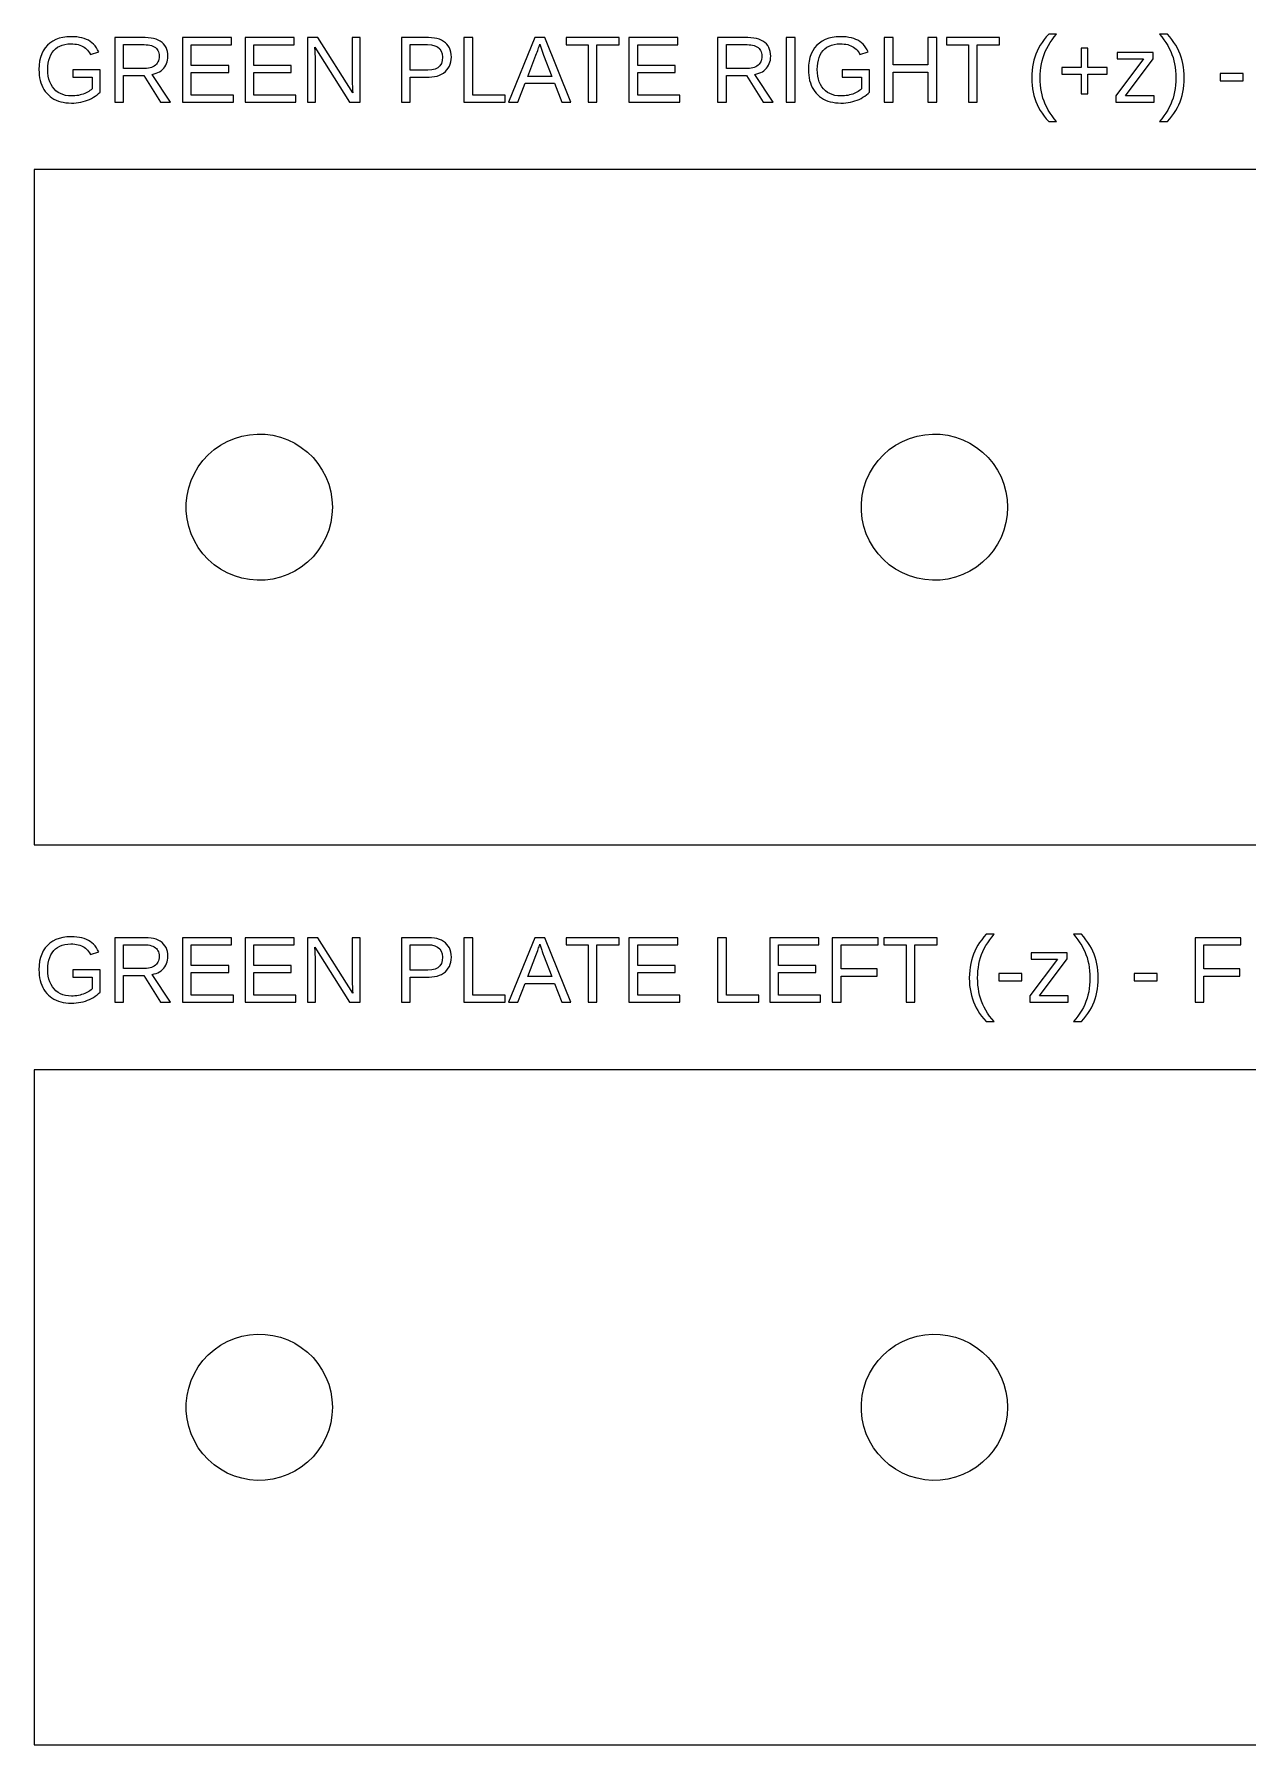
# Model space of a CAD drawing. Extents: x 5 to 265, y -110 to 42.
# Drawn here: x 5 to 112.8, y -110 to 42 of the extents above; entities that cross this region are included whole.
import ezdxf

# ---------------------------------------------------------------- set-up
doc = ezdxf.new("R2010")
doc.units = 0
doc.layers.get('0').update_dxf_attribs({"linetype": 'CONTINUOUS'})

msp = doc.modelspace()

# ---------------------------------------------------------------- linework, layer by layer
for points in [[(8.5265, 35.9238), (8.74052, 35.9394), (8.94997, 35.9653), (9.15486, 36.0017), (9.35517, 36.0484), (9.55092, 36.1055), (9.7421, 36.1729), (9.92682, 36.2498), (10.1032, 36.3353), (10.2711, 36.4294), (10.4307, 36.532), (10.5818, 36.6431), (10.7246, 36.7628), (10.859, 36.8911), (10.859, 38.8685), (8.42996, 38.8685), (8.42996, 38.2175), (10.1429, 38.2175), (10.1429, 37.184), (10.0531, 37.1028), (9.95574, 37.0266), (9.85082, 36.9553), (9.73835, 36.8891), (9.61832, 36.8278), (9.49073, 36.7715), (9.35558, 36.7202), (9.21513, 36.6748), (9.07162, 36.6365), (8.92502, 36.6051), (8.77536, 36.5807), (8.62262, 36.5632), (8.46681, 36.5528), (8.30792, 36.5493), (8.03531, 36.5621), (7.78013, 36.6006), (7.54239, 36.6648), (7.32209, 36.7546), (7.11922, 36.87), (6.93379, 37.0111), (6.7658, 37.1779), (6.61792, 37.3669), (6.49279, 37.5745), (6.39041, 37.8008), (6.31078, 38.0458), (6.2539, 38.3095), (6.21978, 38.5919), (6.2084, 38.8929), (6.21911, 39.1944), (6.25125, 39.476), (6.30481, 39.7375), (6.37979, 39.979), (6.4762, 40.2005), (6.59403, 40.4019), (6.73328, 40.5834), (6.89279, 40.7426), (7.07141, 40.8774), (7.26911, 40.9876), (7.48592, 41.0733), (7.72182, 41.1346), (7.97682, 41.1713), (8.25092, 41.1836), (8.42916, 41.179), (8.59885, 41.1653), (8.75999, 41.1425), (8.91257, 41.1105), (9.05659, 41.0694), (9.19206, 41.0192), (9.31898, 40.9598), (9.43784, 40.8905), (9.54915, 40.8103), (9.6529, 40.7194), (9.7491, 40.6177), (9.83774, 40.5052), (9.91883, 40.3819), (9.99236, 40.2478), (10.7329, 40.4675), (10.6355, 40.6619), (10.527, 40.8405), (10.4073, 41.0033), (10.2765, 41.1504), (10.1346, 41.2817), (9.98157, 41.3972), (9.8174, 41.4969), (9.64036, 41.5822), (9.44871, 41.6543), (9.24245, 41.7134), (9.02157, 41.7593), (8.78608, 41.7921), (8.53598, 41.8118), (8.27126, 41.8183), (7.89653, 41.8027), (7.54654, 41.7559), (7.22129, 41.6778), (6.92078, 41.5685), (6.64502, 41.428), (6.394, 41.2563), (6.16772, 41.0534), (5.96911, 40.822), (5.80105, 40.5648), (5.66355, 40.2819), (5.5566, 39.9733), (5.48021, 39.6389), (5.43438, 39.2788), (5.4191, 38.8929), (5.42612, 38.6374), (5.44717, 38.3915), (5.48225, 38.1554), (5.53136, 37.929), (5.59451, 37.7123), (5.67169, 37.5054), (5.7629, 37.3081), (5.8674, 37.1222), (5.98443, 36.9491), (6.11401, 36.7888), (6.25612, 36.6415), (6.41078, 36.507), (6.57797, 36.3854), (6.7577, 36.2767), (6.94877, 36.1817), (7.14996, 36.1013), (7.36129, 36.0355), (7.58275, 35.9844), (7.81434, 35.9479), (8.05607, 35.9259), (8.30792, 35.9186)], [(12.9426, 38.3802), (14.7288, 38.3802), (16.218, 36), (17.1131, 36), (15.4856, 38.4697), (15.667, 38.5088), (15.8368, 38.5611), (15.9951, 38.6264), (16.1419, 38.7049), (16.2771, 38.7965), (16.4008, 38.9012), (16.5129, 39.019), (16.6117, 39.1476), (16.6953, 39.2844), (16.7637, 39.4295), (16.8168, 39.583), (16.8548, 39.7447), (16.8776, 39.9148), (16.8852, 40.0931), (16.8745, 40.3071), (16.8422, 40.5072), (16.7884, 40.6934), (16.7132, 40.8657), (16.6164, 41.0242), (16.4981, 41.1688), (16.3583, 41.2996), (16.1988, 41.4145), (16.0212, 41.5118), (15.8256, 41.5914), (15.612, 41.6533), (15.3804, 41.6975), (15.1307, 41.724), (14.863, 41.7329), (12.1655, 41.7329), (12.1655, 36), (12.9426, 36)], [(12.9426, 41.1104), (14.7858, 41.1104), (14.9622, 41.105), (15.1264, 41.089), (15.2783, 41.0622), (15.4181, 41.0247), (15.5457, 40.9765), (15.6611, 40.9176), (15.7642, 40.8479), (15.8544, 40.7681), (15.9307, 40.6785), (15.9931, 40.5793), (16.0416, 40.4703), (16.0763, 40.3516), (16.0971, 40.2232), (16.104, 40.085), (16.0972, 39.9421), (16.0766, 39.8085), (16.0424, 39.6844), (15.9944, 39.5696), (15.9327, 39.4641), (15.8574, 39.3681), (15.7683, 39.2815), (15.6667, 39.2054), (15.5538, 39.141), (15.4294, 39.0883), (15.2937, 39.0473), (15.1466, 39.018), (14.9881, 39.0005), (14.8183, 38.9946), (12.9426, 38.9946)], [(22.6998, 36.6347), (18.9607, 36.6347), (18.9607, 38.6325), (22.2889, 38.6325), (22.2889, 39.2591), (18.9607, 39.2591), (18.9607, 41.0981), (22.533, 41.0981), (22.533, 41.7329), (18.1836, 41.7329), (18.1836, 36), (22.6998, 36)], [(28.2581, 36.6347), (24.519, 36.6347), (24.519, 38.6325), (27.8472, 38.6325), (27.8472, 39.2591), (24.519, 39.2591), (24.519, 41.0981), (28.0913, 41.0981), (28.0913, 41.7329), (23.7418, 41.7329), (23.7418, 36), (28.2581, 36)], [(29.9918, 39.8084), (29.9715, 40.4878), (29.9511, 40.8825), (33.0189, 36), (33.9547, 36), (33.9547, 41.7329), (33.2549, 41.7329), (33.2549, 37.9733), (33.2559, 37.8621), (33.2589, 37.7329), (33.2639, 37.5857), (33.2708, 37.4207), (33.2798, 37.2376), (33.2908, 37.0367), (33.3037, 36.8178), (30.2034, 41.7329), (29.3001, 41.7329), (29.3001, 36), (29.9918, 36)], [(38.4106, 38.2337), (40.095, 38.2337), (40.3477, 38.2435), (40.5848, 38.2729), (40.8063, 38.3219), (41.0124, 38.3905), (41.2029, 38.4787), (41.3779, 38.5865), (41.5374, 38.7139), (41.6782, 38.8578), (41.7974, 39.0154), (41.895, 39.1867), (41.9708, 39.3715), (42.025, 39.5699), (42.0575, 39.782), (42.0684, 40.0077), (42.0576, 40.235), (42.0252, 40.4471), (41.9712, 40.6442), (41.8956, 40.8261), (41.7985, 40.9929), (41.6797, 41.1446), (41.5394, 41.2812), (41.3794, 41.401), (41.2016, 41.5024), (41.0061, 41.5854), (40.7928, 41.6499), (40.5617, 41.696), (40.3128, 41.7237), (40.0462, 41.7329), (37.6335, 41.7329), (37.6335, 36), (38.4106, 36)], [(38.4106, 41.1104), (39.9526, 41.1104), (40.3067, 41.0877), (40.6063, 41.0197), (40.8514, 40.9064), (41.042, 40.7477), (41.1782, 40.5437), (41.2599, 40.2943), (41.2872, 39.9996), (41.2606, 39.6941), (41.1809, 39.4356), (41.048, 39.2241), (40.862, 39.0596), (40.6229, 38.9421), (40.3306, 38.8716), (39.9852, 38.8481), (38.4106, 38.8481)], [(46.8658, 36.6347), (43.9689, 36.6347), (43.9689, 41.7329), (43.1917, 41.7329), (43.1917, 36), (46.8658, 36)], [(48.6238, 37.6763), (51.2359, 37.6763), (51.891, 36), (52.6844, 36), (50.3815, 41.7329), (49.4985, 41.7329), (47.159, 36), (47.9646, 36)], [(49.5921, 40.1664), (49.6471, 40.3136), (49.6981, 40.453), (49.7451, 40.5847), (49.7881, 40.7085), (49.8271, 40.8245), (49.8621, 40.9327), (49.8932, 41.033), (49.9299, 41.147), (50.0397, 40.8092), (50.0723, 40.7096), (50.1048, 40.613), (50.1373, 40.5193), (50.1699, 40.4286), (50.2024, 40.341), (50.235, 40.2563), (50.2675, 40.1746), (51.004, 38.2826), (48.8598, 38.2826)], [(55.012, 41.0981), (56.9813, 41.0981), (56.9813, 41.7329), (52.2697, 41.7329), (52.2697, 41.0981), (54.239, 41.0981), (54.239, 36), (55.012, 36)], [(62.3727, 36.6347), (58.6336, 36.6347), (58.6336, 38.6325), (61.9618, 38.6325), (61.9618, 39.2591), (58.6336, 39.2591), (58.6336, 41.0981), (62.2059, 41.0981), (62.2059, 41.7329), (57.8565, 41.7329), (57.8565, 36), (62.3727, 36)], [(66.5071, 38.3802), (68.2933, 38.3802), (69.7825, 36), (70.6776, 36), (69.0501, 38.4697), (69.2315, 38.5088), (69.4013, 38.5611), (69.5596, 38.6264), (69.7064, 38.7049), (69.8416, 38.7965), (69.9653, 38.9012), (70.0774, 39.019), (70.1762, 39.1476), (70.2598, 39.2844), (70.3282, 39.4295), (70.3814, 39.583), (70.4193, 39.7447), (70.4421, 39.9148), (70.4497, 40.0931), (70.439, 40.3071), (70.4067, 40.5072), (70.353, 40.6934), (70.2777, 40.8657), (70.1809, 41.0242), (70.0626, 41.1688), (69.9228, 41.2996), (69.7633, 41.4145), (69.5857, 41.5118), (69.3901, 41.5914), (69.1765, 41.6533), (68.9449, 41.6975), (68.6952, 41.724), (68.4276, 41.7329), (65.73, 41.7329), (65.73, 36), (66.5071, 36)], [(66.5071, 41.1104), (68.3503, 41.1104), (68.5267, 41.105), (68.6909, 41.089), (68.8429, 41.0622), (68.9826, 41.0247), (69.1102, 40.9765), (69.2256, 40.9176), (69.3288, 40.8479), (69.4189, 40.7681), (69.4952, 40.6785), (69.5576, 40.5793), (69.6061, 40.4703), (69.6408, 40.3516), (69.6616, 40.2232), (69.6685, 40.085), (69.6617, 39.9421), (69.6411, 39.8085), (69.6069, 39.6844), (69.5589, 39.5696), (69.4973, 39.4641), (69.4219, 39.3681), (69.3328, 39.2815), (69.2313, 39.2054), (69.1183, 39.141), (68.9939, 39.0883), (68.8582, 39.0473), (68.7111, 39.018), (68.5527, 39.0005), (68.3828, 38.9946), (66.5071, 38.9946)], [(72.6106, 41.7329), (71.8335, 41.7329), (71.8335, 36), (72.6106, 36)], [(76.9063, 35.9238), (77.1203, 35.9394), (77.3298, 35.9653), (77.5346, 36.0017), (77.735, 36.0484), (77.9307, 36.1055), (78.1219, 36.1729), (78.3066, 36.2498), (78.4829, 36.3353), (78.6509, 36.4294), (78.8104, 36.532), (78.9616, 36.6431), (79.1044, 36.7628), (79.2388, 36.8911), (79.2388, 38.8685), (76.8097, 38.8685), (76.8097, 38.2175), (78.5227, 38.2175), (78.5227, 37.184), (78.4329, 37.1028), (78.3355, 37.0266), (78.2306, 36.9553), (78.1181, 36.8891), (77.9981, 36.8278), (77.8705, 36.7715), (77.7354, 36.7202), (77.5949, 36.6748), (77.4514, 36.6365), (77.3048, 36.6051), (77.1551, 36.5807), (77.0024, 36.5632), (76.8466, 36.5528), (76.6877, 36.5493), (76.4151, 36.5621), (76.1599, 36.6006), (75.9222, 36.6648), (75.7019, 36.7546), (75.499, 36.87), (75.3136, 37.0111), (75.1456, 37.1779), (74.9977, 37.3669), (74.8726, 37.5745), (74.7702, 37.8008), (74.6906, 38.0458), (74.6337, 38.3095), (74.5996, 38.5919), (74.5882, 38.8929), (74.5989, 39.1944), (74.631, 39.476), (74.6846, 39.7375), (74.7596, 39.979), (74.856, 40.2005), (74.9738, 40.4019), (75.1131, 40.5834), (75.2726, 40.7426), (75.4512, 40.8774), (75.6489, 40.9876), (75.8657, 41.0733), (76.1016, 41.1346), (76.3566, 41.1713), (76.6307, 41.1836), (76.8089, 41.179), (76.9786, 41.1653), (77.1398, 41.1425), (77.2923, 41.1105), (77.4364, 41.0694), (77.5718, 41.0192), (77.6988, 40.9598), (77.8176, 40.8905), (77.9289, 40.8103), (78.0327, 40.7194), (78.1289, 40.6177), (78.2175, 40.5052), (78.2986, 40.3819), (78.3721, 40.2478), (79.1127, 40.4675), (79.0153, 40.6619), (78.9067, 40.8405), (78.7871, 41.0033), (78.6563, 41.1504), (78.5144, 41.2817), (78.3613, 41.3972), (78.1972, 41.4969), (78.0201, 41.5822), (77.8285, 41.6543), (77.6222, 41.7134), (77.4013, 41.7593), (77.1659, 41.7921), (76.9158, 41.8118), (76.651, 41.8183), (76.2763, 41.8027), (75.9263, 41.7559), (75.6011, 41.6778), (75.3006, 41.5685), (75.0248, 41.428), (74.7738, 41.2563), (74.5475, 41.0534), (74.3489, 40.822), (74.1808, 40.5648), (74.0433, 40.2819), (73.9364, 39.9733), (73.86, 39.6389), (73.8142, 39.2788), (73.7989, 38.8929), (73.8059, 38.6374), (73.8269, 38.3915), (73.862, 38.1554), (73.9111, 37.929), (73.9743, 37.7123), (74.0515, 37.5054), (74.1427, 37.3081), (74.2472, 37.1222), (74.3642, 36.9491), (74.4938, 36.7888), (74.6359, 36.6415), (74.7906, 36.507), (74.9577, 36.3854), (75.1375, 36.2767), (75.3285, 36.1817), (75.5297, 36.1013), (75.7411, 36.0355), (75.9625, 35.9844), (76.1941, 35.9479), (76.4358, 35.9259), (76.6877, 35.9186)], [(81.3224, 38.6569), (84.4228, 38.6569), (84.4228, 36), (85.1999, 36), (85.1999, 41.7329), (84.4228, 41.7329), (84.4228, 39.3079), (81.3224, 39.3079), (81.3224, 41.7329), (80.5453, 41.7329), (80.5453, 36), (81.3224, 36)], [(88.8093, 41.0981), (90.7785, 41.0981), (90.7785, 41.7329), (86.0669, 41.7329), (86.0669, 41.0981), (88.0362, 41.0981), (88.0362, 36), (88.8093, 36)], [(95.6497, 34.5219), (95.4555, 34.7727), (95.2784, 35.0271), (95.1182, 35.2852), (94.9751, 35.5469), (94.849, 35.8123), (94.74, 36.0814), (94.6466, 36.3559), (94.5676, 36.6377), (94.5029, 36.9269), (94.4526, 37.2233), (94.4167, 37.527), (94.3952, 37.8381), (94.388, 38.1565), (94.3953, 38.476), (94.4171, 38.7882), (94.4534, 39.0931), (94.5042, 39.3907), (94.5696, 39.681), (94.6495, 39.964), (94.744, 40.2397), (94.854, 40.5095), (94.9805, 40.7751), (95.1235, 41.0363), (95.2831, 41.2932), (95.4591, 41.5458), (95.6518, 41.7941), (95.8609, 42.038), (95.1529, 42.038), (94.9425, 41.7998), (94.7482, 41.5571), (94.5701, 41.3099), (94.4083, 41.0582), (94.2626, 40.802), (94.1331, 40.5414), (94.0198, 40.2763), (93.9221, 40.004), (93.8394, 39.7219), (93.7718, 39.43), (93.7192, 39.1284), (93.6816, 38.8169), (93.6591, 38.4956), (93.6516, 38.1646), (93.6516, 38.1483), (93.659, 37.8194), (93.6815, 37.4998), (93.7188, 37.1896), (93.7711, 36.8888), (93.8384, 36.5974), (93.9206, 36.3154), (94.0177, 36.0427), (94.1306, 35.777), (94.2599, 35.5156), (94.4056, 35.2586), (94.5678, 35.0061), (94.7464, 34.7579), (94.9414, 34.5142), (95.1529, 34.2748), (95.8609, 34.2748)], [(105.91, 34.5131), (106.105, 34.7558), (106.283, 35.003), (106.445, 35.2546), (106.59, 35.5108), (106.72, 35.7715), (106.833, 36.0366), (106.931, 36.3089), (107.013, 36.591), (107.081, 36.8828), (107.134, 37.1845), (107.171, 37.496), (107.194, 37.8172), (107.201, 38.1483), (107.201, 38.1646), (107.194, 38.4935), (107.171, 38.8131), (107.134, 39.1232), (107.082, 39.424), (107.014, 39.7155), (106.932, 39.9975), (106.835, 40.2701), (106.722, 40.5359), (106.593, 40.7973), (106.447, 41.0542), (106.285, 41.3068), (106.106, 41.5549), (105.911, 41.7987), (105.7, 42.038), (104.992, 42.038), (105.201, 41.7931), (105.394, 41.5441), (105.57, 41.2912), (105.729, 41.0343), (105.872, 40.7734), (105.999, 40.5085), (106.109, 40.2396), (106.203, 39.9649), (106.283, 39.6826), (106.349, 39.3927), (106.399, 39.0951), (106.436, 38.7898), (106.458, 38.477), (106.465, 38.1565), (106.458, 37.836), (106.436, 37.5232), (106.4, 37.2182), (106.349, 36.9209), (106.284, 36.6313), (106.205, 36.3494), (106.111, 36.0752), (106.001, 35.8068), (105.875, 35.5422), (105.732, 35.2812), (105.572, 35.024), (105.396, 34.7706), (105.202, 34.5208), (104.992, 34.2748), (105.7, 34.2748)], [(98.64, 38.4738), (100.365, 38.4738), (100.365, 39.0679), (98.64, 39.0679), (98.64, 40.8092), (98.0419, 40.8092), (98.0419, 39.0679), (96.3168, 39.0679), (96.3168, 38.4738), (98.0419, 38.4738), (98.0419, 36.7324), (98.64, 36.7324)], [(104.528, 36.5656), (101.977, 36.5656), (104.442, 39.845), (104.442, 40.4024), (101.252, 40.4024), (101.252, 39.8368), (103.576, 39.8368), (101.114, 36.5574), (101.114, 36), (104.528, 36)], [(112.438, 38.5389), (110.404, 38.5389), (110.404, 37.8879), (112.438, 37.8879)], [(265, 30), (5, 30), (5, -30), (265, -30)], [(24.1373, -6.44249), (23.4574, -6.31429), (22.7949, -6.11455), (22.1575, -5.84553), (21.5523, -5.51027), (20.9861, -5.11259), (20.4654, -4.65697), (19.9961, -4.14859), (19.5835, -3.5932), (19.2322, -2.9971), (18.9463, -2.36704), (18.729, -1.71017), (18.5828, -1.03391), (18.5092, -0.34594), (18.5092, 0.34594), (18.5828, 1.03391), (18.729, 1.71017), (18.9463, 2.36704), (19.2322, 2.9971), (19.5835, 3.5932), (19.9961, 4.14859), (20.4654, 4.65697), (20.9861, 5.11259), (21.5523, 5.51027), (22.1575, 5.84553), (22.7949, 6.11455), (23.4574, 6.31429), (24.1373, 6.44249), (24.827, 6.4977), (25.5186, 6.47928), (26.2044, 6.38745), (26.8765, 6.22324), (27.5274, 5.98853), (28.1496, 5.68596), (28.7361, 5.31897), (29.2803, 4.89171), (29.776, 4.40903), (30.2176, 3.87639), (30.6001, 3.29983), (30.9191, 2.68588), (31.1711, 2.0415), (31.3531, 1.37399), (31.4632, 0.69091), (31.5, 0), (31.4632, -0.69091), (31.3531, -1.37399), (31.1711, -2.0415), (30.9191, -2.68588), (30.6001, -3.29983), (30.2176, -3.87639), (29.776, -4.40903), (29.2803, -4.89171), (28.7361, -5.31897), (28.1496, -5.68596), (27.5274, -5.98853), (26.8765, -6.22324), (26.2044, -6.38745), (25.5186, -6.47928), (24.827, -6.4977)], [(84.1373, -6.44249), (83.4574, -6.31429), (82.7949, -6.11455), (82.1575, -5.84553), (81.5523, -5.51027), (80.9861, -5.11259), (80.4654, -4.65697), (79.9961, -4.14859), (79.5835, -3.5932), (79.2322, -2.9971), (78.9463, -2.36704), (78.729, -1.71017), (78.5828, -1.03391), (78.5092, -0.34594), (78.5092, 0.34594), (78.5828, 1.03391), (78.729, 1.71017), (78.9463, 2.36704), (79.2322, 2.9971), (79.5835, 3.5932), (79.9961, 4.14859), (80.4654, 4.65697), (80.9861, 5.11259), (81.5523, 5.51027), (82.1575, 5.84553), (82.7949, 6.11455), (83.4574, 6.31429), (84.1373, 6.44249), (84.827, 6.4977), (85.5186, 6.47928), (86.2044, 6.38745), (86.8765, 6.22324), (87.5274, 5.98853), (88.1496, 5.68596), (88.7361, 5.31897), (89.2803, 4.89171), (89.776, 4.40903), (90.2176, 3.87639), (90.6001, 3.29983), (90.9191, 2.68588), (91.1711, 2.0415), (91.3531, 1.37399), (91.4632, 0.69091), (91.5, 0), (91.4632, -0.69091), (91.3531, -1.37399), (91.1711, -2.0415), (90.9191, -2.68588), (90.6001, -3.29983), (90.2176, -3.87639), (89.776, -4.40903), (89.2803, -4.89171), (88.7361, -5.31897), (88.1496, -5.68596), (87.5274, -5.98853), (86.8765, -6.22324), (86.2044, -6.38745), (85.5186, -6.47928), (84.827, -6.4977)], [(90.0996, -45.4781), (89.9054, -45.2273), (89.7282, -44.9729), (89.5681, -44.7148), (89.425, -44.4531), (89.2989, -44.1877), (89.1898, -43.9186), (89.0965, -43.6441), (89.0175, -43.3623), (88.9528, -43.0731), (88.9025, -42.7767), (88.8666, -42.473), (88.8451, -42.1619), (88.8379, -41.8435), (88.8451, -41.524), (88.8669, -41.2118), (88.9033, -40.9069), (88.9541, -40.6093), (89.0195, -40.319), (89.0994, -40.036), (89.1939, -39.7603), (89.3038, -39.4905), (89.4304, -39.2249), (89.5734, -38.9637), (89.7329, -38.7068), (89.909, -38.4542), (90.1016, -38.2059), (90.3108, -37.962), (89.6028, -37.962), (89.3924, -38.2002), (89.1981, -38.4429), (89.02, -38.6901), (88.8581, -38.9418), (88.7125, -39.198), (88.583, -39.4586), (88.4697, -39.7237), (88.372, -39.996), (88.2893, -40.2781), (88.2217, -40.57), (88.1691, -40.8716), (88.1315, -41.1831), (88.109, -41.5044), (88.1014, -41.8354), (88.1014, -41.8517), (88.1089, -42.1806), (88.1313, -42.5002), (88.1687, -42.8104), (88.221, -43.1112), (88.2883, -43.4026), (88.3705, -43.6846), (88.4676, -43.9573), (88.5805, -44.223), (88.7098, -44.4844), (88.8555, -44.7414), (89.0177, -44.9939), (89.1963, -45.2421), (89.3913, -45.4858), (89.6028, -45.7252), (90.3108, -45.7252)], [(98.2688, -45.4869), (98.463, -45.2442), (98.6411, -44.997), (98.803, -44.7454), (98.9487, -44.4892), (99.0782, -44.2285), (99.1915, -43.9634), (99.2892, -43.6911), (99.3718, -43.409), (99.4395, -43.1172), (99.4921, -42.8155), (99.5296, -42.504), (99.5522, -42.1828), (99.5597, -41.8517), (99.5597, -41.8354), (99.5522, -41.5065), (99.5298, -41.1869), (99.4924, -40.8768), (99.4401, -40.576), (99.3729, -40.2845), (99.2907, -40.0025), (99.1935, -39.7299), (99.0807, -39.4641), (98.9514, -39.2027), (98.8057, -38.9458), (98.6435, -38.6932), (98.4649, -38.4451), (98.2698, -38.2013), (98.0583, -37.962), (97.3504, -37.962), (97.5595, -38.2069), (97.7521, -38.4559), (97.9282, -38.7088), (98.0877, -38.9657), (98.2308, -39.2266), (98.3572, -39.4915), (98.4672, -39.7604), (98.5617, -40.0351), (98.6416, -40.3174), (98.707, -40.6073), (98.7579, -40.9049), (98.7942, -41.2102), (98.816, -41.523), (98.8233, -41.8435), (98.816, -42.164), (98.7944, -42.4768), (98.7582, -42.7818), (98.7077, -43.0791), (98.6426, -43.3687), (98.5632, -43.6506), (98.4693, -43.9248), (98.3597, -44.1932), (98.2335, -44.4578), (98.0904, -44.7188), (97.9306, -44.976), (97.7539, -45.2294), (97.5605, -45.4792), (97.3504, -45.7252), (98.0583, -45.7252)], [(8.5265, -44.0762), (8.74052, -44.0606), (8.94997, -44.0347), (9.15486, -43.9983), (9.35517, -43.9516), (9.55092, -43.8945), (9.7421, -43.8271), (9.92682, -43.7502), (10.1032, -43.6647), (10.2711, -43.5706), (10.4307, -43.468), (10.5818, -43.3569), (10.7246, -43.2372), (10.859, -43.1089), (10.859, -41.1315), (8.42996, -41.1315), (8.42996, -41.7825), (10.1429, -41.7825), (10.1429, -42.816), (10.0531, -42.8972), (9.95574, -42.9734), (9.85082, -43.0447), (9.73835, -43.1109), (9.61832, -43.1722), (9.49073, -43.2285), (9.35558, -43.2798), (9.21513, -43.3252), (9.07162, -43.3635), (8.92502, -43.3949), (8.77536, -43.4193), (8.62262, -43.4368), (8.46681, -43.4472), (8.30792, -43.4507), (8.03531, -43.4379), (7.78013, -43.3994), (7.54239, -43.3352), (7.32209, -43.2454), (7.11922, -43.13), (6.93379, -42.9889), (6.7658, -42.8221), (6.61792, -42.6331), (6.49279, -42.4255), (6.39041, -42.1992), (6.31078, -41.9542), (6.2539, -41.6905), (6.21978, -41.4081), (6.2084, -41.1071), (6.21911, -40.8056), (6.25125, -40.524), (6.30481, -40.2625), (6.37979, -40.021), (6.4762, -39.7995), (6.59403, -39.5981), (6.73328, -39.4166), (6.89279, -39.2574), (7.07141, -39.1226), (7.26911, -39.0124), (7.48592, -38.9267), (7.72182, -38.8654), (7.97682, -38.8287), (8.25092, -38.8164), (8.42916, -38.821), (8.59885, -38.8347), (8.75999, -38.8575), (8.91257, -38.8895), (9.05659, -38.9306), (9.19206, -38.9808), (9.31898, -39.0402), (9.43784, -39.1095), (9.54915, -39.1897), (9.6529, -39.2806), (9.7491, -39.3823), (9.83774, -39.4948), (9.91883, -39.6181), (9.99236, -39.7522), (10.7329, -39.5325), (10.6355, -39.3381), (10.527, -39.1595), (10.4073, -38.9967), (10.2765, -38.8496), (10.1346, -38.7183), (9.98157, -38.6028), (9.8174, -38.5031), (9.64036, -38.4178), (9.44871, -38.3457), (9.24245, -38.2866), (9.02157, -38.2407), (8.78608, -38.2079), (8.53598, -38.1882), (8.27126, -38.1817), (7.89653, -38.1973), (7.54654, -38.2441), (7.22129, -38.3222), (6.92078, -38.4315), (6.64502, -38.572), (6.394, -38.7437), (6.16772, -38.9466), (5.96911, -39.178), (5.80105, -39.4352), (5.66355, -39.7181), (5.5566, -40.0267), (5.48021, -40.3611), (5.43438, -40.7212), (5.4191, -41.1071), (5.42612, -41.3626), (5.44717, -41.6085), (5.48225, -41.8446), (5.53136, -42.071), (5.59451, -42.2877), (5.67169, -42.4946), (5.7629, -42.6919), (5.8674, -42.8778), (5.98443, -43.0509), (6.11401, -43.2112), (6.25612, -43.3585), (6.41078, -43.493), (6.57797, -43.6146), (6.7577, -43.7233), (6.94877, -43.8183), (7.14996, -43.8987), (7.36129, -43.9645), (7.58275, -44.0156), (7.81434, -44.0521), (8.05607, -44.0741), (8.30792, -44.0814)], [(12.9426, -41.6198), (14.7288, -41.6198), (16.218, -44), (17.1131, -44), (15.4856, -41.5303), (15.667, -41.4912), (15.8368, -41.4389), (15.9951, -41.3736), (16.1419, -41.2951), (16.2771, -41.2035), (16.4008, -41.0988), (16.5129, -40.981), (16.6117, -40.8524), (16.6953, -40.7156), (16.7637, -40.5705), (16.8168, -40.417), (16.8548, -40.2553), (16.8776, -40.0852), (16.8852, -39.9069), (16.8745, -39.6929), (16.8422, -39.4928), (16.7884, -39.3066), (16.7132, -39.1343), (16.6164, -38.9758), (16.4981, -38.8312), (16.3583, -38.7004), (16.1988, -38.5855), (16.0212, -38.4882), (15.8256, -38.4086), (15.612, -38.3467), (15.3804, -38.3025), (15.1307, -38.276), (14.863, -38.2671), (12.1655, -38.2671), (12.1655, -44), (12.9426, -44)], [(12.9426, -38.8896), (14.7858, -38.8896), (14.9622, -38.895), (15.1264, -38.911), (15.2783, -38.9378), (15.4181, -38.9753), (15.5457, -39.0235), (15.6611, -39.0824), (15.7642, -39.1521), (15.8544, -39.2319), (15.9307, -39.3215), (15.9931, -39.4207), (16.0416, -39.5297), (16.0763, -39.6484), (16.0971, -39.7768), (16.104, -39.915), (16.0972, -40.0579), (16.0766, -40.1915), (16.0424, -40.3156), (15.9944, -40.4304), (15.9327, -40.5359), (15.8574, -40.6319), (15.7683, -40.7185), (15.6667, -40.7946), (15.5538, -40.859), (15.4294, -40.9117), (15.2937, -40.9527), (15.1466, -40.982), (14.9881, -40.9995), (14.8183, -41.0054), (12.9426, -41.0054)], [(22.6998, -43.3653), (18.9607, -43.3653), (18.9607, -41.3675), (22.2889, -41.3675), (22.2889, -40.7409), (18.9607, -40.7409), (18.9607, -38.9019), (22.533, -38.9019), (22.533, -38.2671), (18.1836, -38.2671), (18.1836, -44), (22.6998, -44)], [(28.2581, -43.3653), (24.519, -43.3653), (24.519, -41.3675), (27.8472, -41.3675), (27.8472, -40.7409), (24.519, -40.7409), (24.519, -38.9019), (28.0913, -38.9019), (28.0913, -38.2671), (23.7418, -38.2671), (23.7418, -44), (28.2581, -44)], [(29.9918, -40.1916), (29.9715, -39.5122), (29.9511, -39.1175), (33.0189, -44), (33.9547, -44), (33.9547, -38.2671), (33.2549, -38.2671), (33.2549, -42.0267), (33.2559, -42.1379), (33.2589, -42.2671), (33.2639, -42.4143), (33.2708, -42.5793), (33.2798, -42.7624), (33.2908, -42.9633), (33.3037, -43.1822), (30.2034, -38.2671), (29.3001, -38.2671), (29.3001, -44), (29.9918, -44)], [(38.4106, -41.7663), (40.095, -41.7663), (40.3477, -41.7565), (40.5848, -41.7271), (40.8063, -41.6781), (41.0124, -41.6095), (41.2029, -41.5213), (41.3779, -41.4135), (41.5374, -41.2861), (41.6782, -41.1422), (41.7974, -40.9846), (41.895, -40.8133), (41.9708, -40.6285), (42.025, -40.4301), (42.0575, -40.218), (42.0684, -39.9923), (42.0576, -39.765), (42.0252, -39.5529), (41.9712, -39.3558), (41.8956, -39.1739), (41.7985, -39.0071), (41.6797, -38.8554), (41.5394, -38.7188), (41.3794, -38.599), (41.2016, -38.4976), (41.0061, -38.4146), (40.7928, -38.3501), (40.5617, -38.304), (40.3128, -38.2763), (40.0462, -38.2671), (37.6335, -38.2671), (37.6335, -44), (38.4106, -44)], [(38.4106, -38.8896), (39.9526, -38.8896), (40.3067, -38.9123), (40.6063, -38.9803), (40.8514, -39.0936), (41.042, -39.2523), (41.1782, -39.4563), (41.2599, -39.7057), (41.2872, -40.0004), (41.2606, -40.3059), (41.1809, -40.5644), (41.048, -40.7759), (40.862, -40.9404), (40.6229, -41.0579), (40.3306, -41.1284), (39.9852, -41.1519), (38.4106, -41.1519)], [(46.8658, -43.3653), (43.9689, -43.3653), (43.9689, -38.2671), (43.1917, -38.2671), (43.1917, -44), (46.8658, -44)], [(48.6238, -42.3237), (51.2359, -42.3237), (51.891, -44), (52.6844, -44), (50.3815, -38.2671), (49.4985, -38.2671), (47.159, -44), (47.9646, -44)], [(49.5921, -39.8336), (49.6471, -39.6864), (49.6981, -39.547), (49.7451, -39.4153), (49.7881, -39.2915), (49.8271, -39.1755), (49.8621, -39.0673), (49.8932, -38.967), (49.9299, -38.853), (50.0397, -39.1908), (50.0723, -39.2904), (50.1048, -39.387), (50.1373, -39.4807), (50.1699, -39.5714), (50.2024, -39.659), (50.235, -39.7437), (50.2675, -39.8254), (51.004, -41.7174), (48.8598, -41.7174)], [(55.012, -38.9019), (56.9813, -38.9019), (56.9813, -38.2671), (52.2697, -38.2671), (52.2697, -38.9019), (54.239, -38.9019), (54.239, -44), (55.012, -44)], [(62.3727, -43.3653), (58.6336, -43.3653), (58.6336, -41.3675), (61.9618, -41.3675), (61.9618, -40.7409), (58.6336, -40.7409), (58.6336, -38.9019), (62.2059, -38.9019), (62.2059, -38.2671), (57.8565, -38.2671), (57.8565, -44), (62.3727, -44)], [(69.4041, -43.3653), (66.5071, -43.3653), (66.5071, -38.2671), (65.73, -38.2671), (65.73, -44), (69.4041, -44)], [(74.8809, -43.3653), (71.1417, -43.3653), (71.1417, -41.3675), (74.4699, -41.3675), (74.4699, -40.7409), (71.1417, -40.7409), (71.1417, -38.9019), (74.7141, -38.9019), (74.7141, -38.2671), (70.3646, -38.2671), (70.3646, -44), (74.8809, -44)], [(76.7, -41.6767), (79.898, -41.6767), (79.898, -41.0339), (76.7, -41.0339), (76.7, -38.9019), (79.9957, -38.9019), (79.9957, -38.2671), (75.9229, -38.2671), (75.9229, -44), (76.7, -44)], [(83.2591, -38.9019), (85.2284, -38.9019), (85.2284, -38.2671), (80.5168, -38.2671), (80.5168, -38.9019), (82.4861, -38.9019), (82.4861, -44), (83.2591, -44)], [(108.943, -41.6767), (112.141, -41.6767), (112.141, -41.0339), (108.943, -41.0339), (108.943, -38.9019), (112.239, -38.9019), (112.239, -38.2671), (108.166, -38.2671), (108.166, -44), (108.943, -44)], [(96.8862, -43.4344), (94.3351, -43.4344), (96.8008, -40.155), (96.8008, -39.5976), (93.6109, -39.5976), (93.6109, -40.1632), (95.9341, -40.1632), (93.4725, -43.4426), (93.4725, -44), (96.8862, -44)], [(92.7644, -41.4611), (90.73, -41.4611), (90.73, -42.1121), (92.7644, -42.1121)], [(104.796, -41.4611), (102.762, -41.4611), (102.762, -42.1121), (104.796, -42.1121)], [(213, -50), (5, -50), (5, -110), (213, -110)], [(24.1373, -86.4425), (23.4574, -86.3143), (22.7949, -86.1146), (22.1575, -85.8455), (21.5523, -85.5103), (20.9861, -85.1126), (20.4654, -84.657), (19.9961, -84.1486), (19.5835, -83.5932), (19.2322, -82.9971), (18.9463, -82.367), (18.729, -81.7102), (18.5828, -81.0339), (18.5092, -80.3459), (18.5092, -79.6541), (18.5828, -78.9661), (18.729, -78.2898), (18.9463, -77.633), (19.2322, -77.0029), (19.5835, -76.4068), (19.9961, -75.8514), (20.4654, -75.343), (20.9861, -74.8874), (21.5523, -74.4897), (22.1575, -74.1545), (22.7949, -73.8854), (23.4574, -73.6857), (24.1373, -73.5575), (24.827, -73.5023), (25.5186, -73.5207), (26.2044, -73.6126), (26.8765, -73.7768), (27.5274, -74.0115), (28.1496, -74.314), (28.7361, -74.681), (29.2803, -75.1083), (29.776, -75.591), (30.2176, -76.1236), (30.6001, -76.7002), (30.9191, -77.3141), (31.1711, -77.9585), (31.3531, -78.626), (31.4632, -79.3091), (31.5, -80), (31.4632, -80.6909), (31.3531, -81.374), (31.1711, -82.0415), (30.9191, -82.6859), (30.6001, -83.2998), (30.2176, -83.8764), (29.776, -84.409), (29.2803, -84.8917), (28.7361, -85.319), (28.1496, -85.686), (27.5274, -85.9885), (26.8765, -86.2232), (26.2044, -86.3874), (25.5186, -86.4793), (24.827, -86.4977)], [(84.1373, -86.4425), (83.4574, -86.3143), (82.7949, -86.1146), (82.1575, -85.8455), (81.5523, -85.5103), (80.9861, -85.1126), (80.4654, -84.657), (79.9961, -84.1486), (79.5835, -83.5932), (79.2322, -82.9971), (78.9463, -82.367), (78.729, -81.7102), (78.5828, -81.0339), (78.5092, -80.3459), (78.5092, -79.6541), (78.5828, -78.9661), (78.729, -78.2898), (78.9463, -77.633), (79.2322, -77.0029), (79.5835, -76.4068), (79.9961, -75.8514), (80.4654, -75.343), (80.9861, -74.8874), (81.5523, -74.4897), (82.1575, -74.1545), (82.7949, -73.8854), (83.4574, -73.6857), (84.1373, -73.5575), (84.827, -73.5023), (85.5186, -73.5207), (86.2044, -73.6126), (86.8765, -73.7768), (87.5274, -74.0115), (88.1496, -74.314), (88.7361, -74.681), (89.2803, -75.1083), (89.776, -75.591), (90.2176, -76.1236), (90.6001, -76.7002), (90.9191, -77.3141), (91.1711, -77.9585), (91.3531, -78.626), (91.4632, -79.3091), (91.5, -80), (91.4632, -80.6909), (91.3531, -81.374), (91.1711, -82.0415), (90.9191, -82.6859), (90.6001, -83.2998), (90.2176, -83.8764), (89.776, -84.409), (89.2803, -84.8917), (88.7361, -85.319), (88.1496, -85.686), (87.5274, -85.9885), (86.8765, -86.2232), (86.2044, -86.3874), (85.5186, -86.4793), (84.827, -86.4977)]]:
    msp.add_lwpolyline(points, close=True)

doc.saveas('drawing.dxf')
